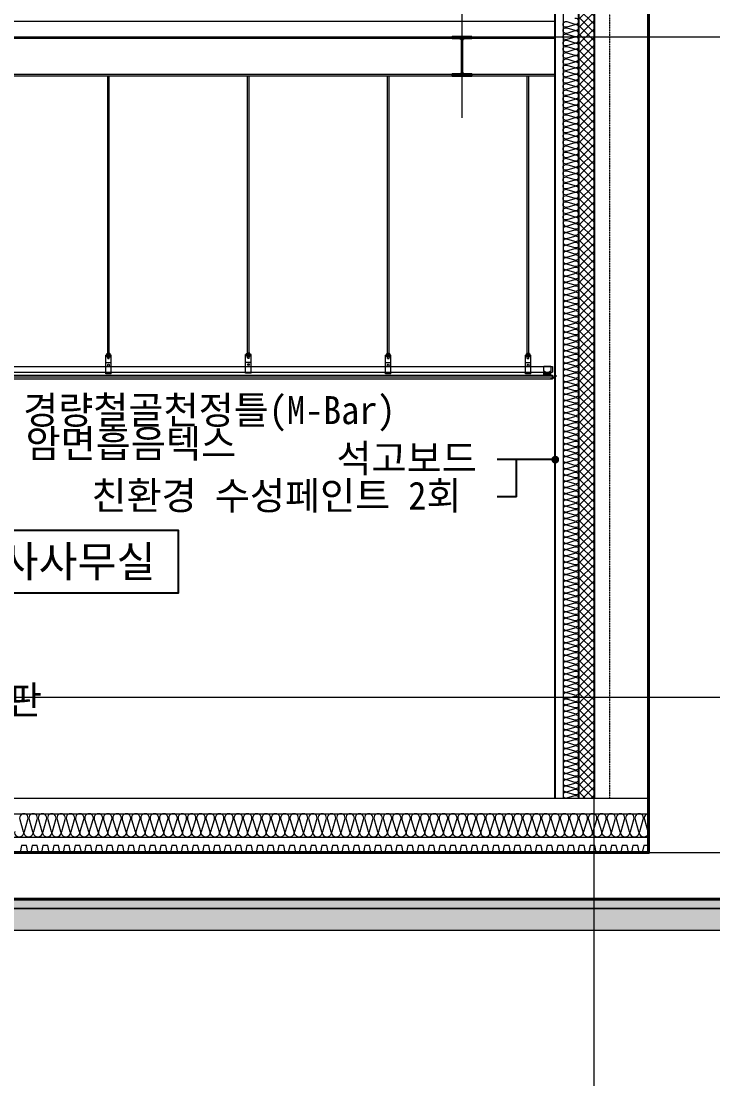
# Model space of a CAD drawing. Header units: inches. Extents: x 158004 to 351834, y 1422 to 34314.
# Drawn here: x 239019 to 243468, y 7158 to 14008 of the extents above; entities that cross this region are included whole.
import ezdxf
from ezdxf.enums import TextEntityAlignment as Align

# ---------------------------------------------------------------- set-up
doc = ezdxf.new("R2010")
doc.units = ezdxf.units.IN
doc.header["$LTSCALE"] = 2
doc.header["$MEASUREMENT"] = 0
doc.linetypes.add('CEN', pattern=[62, 60, -1, 0, -1])
doc.linetypes.add('HIDDEN', pattern=[0.375, 0.25, -0.125])
doc.layers.get('0').update_dxf_attribs({"linetype": 'CONTINUOUS'})
for name, color, linetype, lineweight in [('A-AXIS-LINE', 1, 'CEN', 15), ('A-CONC-LIN1', 2, 'CONTINUOUS', 40), ('A-ELEV-LIN3', 8, 'CONTINUOUS', 18), ('A-MKXS-LEAD', 7, 'CONTINUOUS', 25), ('A-SECT-LIN3', 255, 'CONTINUOUS', 18), ('A-WAXM-BLOC', 3, 'CONTINUOUS', 25), ('A-WAXM-DRYW', 4, 'CONTINUOUS', 25), ('A-WAXM-PANL', 6, 'CONTINUOUS', 20), ('A-XXXX-DRBD', 9, 'CONTINUOUS', 20), ('A-XXXX-FIN2', 6, 'CONTINUOUS', 20), ('A-XXXX-HATC', 8, 'CONTINUOUS', 18), ('A-XXXX-HID', 8, 'HIDDEN', 18), ('A-XXXX-INSL2', 8, 'CONTINUOUS', 18), ('A-XXXX-TXT2', 3, 'CONTINUOUS', 25)]:
    doc.layers.add(name, color=color, linetype=linetype, lineweight=lineweight)
doc.styles.add('돋움체', font='')
doc.styles.add('맑은고딕', font='malgun.ttf')
doc.styles.get('돋움체').set_extended_font_data('DotumChe')

# ---------------------------------------------------------------- blocks, each defined once
blk = doc.blocks.new('글_용역사사무실')
at = {"layer": 'A-XXXX-TXT2', "color": 0}
blk.add_lwpolyline([(-9000, -2000), (9000, -2000), (9000, 2000), (-9000, 2000)], close=True, dxfattribs=at)
at = {"layer": 'A-XXXX-TXT2', "style": '맑은고딕'}
blk.add_text('용역사사무실', height=2000, dxfattribs=at).set_placement((0, 0), align=Align.MIDDLE_CENTER)

msp = doc.modelspace()

# ---------------------------------------------------------------- hatches: boundary and pattern name
at = {"layer": 'A-XXXX-HATC'}
h = msp.add_hatch(dxfattribs=at)
h.set_pattern_fill('ANSI37', color=256, scale=300, style=0)
h.set_pattern_definition([(45, (-463.263, 0), (-26.5165043, 26.5165043), []), (135, (-463.263, 0), (-26.5165043, -26.5165043), [])])
h.paths.add_polyline_path([(242705.2, 9007.9), (242605.2, 9007.9), (242605.2, 14927.9), (242705.2, 14927.9)])
h = msp.add_hatch(dxfattribs=at)
h.set_pattern_fill('DOTS', color=256, scale=10)
h.set_pattern_definition([(0, (11742.727, -14592.091), (7.9375, 15.875), [0, -15.875])])
h.paths.add_polyline_path([(233705.2, 8357.9), (233705.2, 8297.9), (243755.2, 8297.9), (243755.2, 8357.9)])
h = msp.add_hatch(dxfattribs=at)
h.set_pattern_fill('돌01', color=256, scale=200)
h.set_pattern_definition([(0, (11782.73, -14592.1), (200, 200), [60, -140]), (0, (11902.73, -14572.1), (200, 200), [50, -150]), (0, (11892.73, -14562.1), (200, 200), [40, -160]), (0, (11832.73, -14512.1), (200, 200), [30, -30, 40, -100]), (0, (11832.73, -14502.1), (200, 200), [40, -10, 50, -100]), (0, (11742.73, -14462.1), (200, 200), [50, -150]), (0, (11932.73, -14452.1), (200, 200), [50, -150]), (90, (11742.73, -14552.1), (-200, 200), [30, -170]), (90, (11772.73, -14402.1), (-200, 200), [20, -180]), (90, (11782.73, -14592.1), (-200, 200), [30, -170]), (90, (11802.73, -14412.1), (-200, 200), [10, -190]), (90, (11812.73, -14492.1), (-200, 200), [30, -170]), (90, (11832.73, -14562.1), (-200, 200), [50, -150]), (90, (11852.73, -14422.1), (-200, 200), [30, -170]), (90, (11872.73, -14502.1), (-200, 200), [40, -160]), (90, (11882.73, -14502.1), (-200, 200), [40, -160]), (90, (11902.73, -14592.1), (-200, 200), [20, -180]), (90, (11932.73, -14562.1), (-200, 200), [50, -150]), (45, (11762.73, -14572.09), (0, 200), [84.8528, -197.98991]), (45, (11782.73, -14562.09), (0, 200), [42.4264, -240.41631]), (45, (11872.73, -14452.09), (0, 200), [56.56854, -226.27417]), (45, (11872.73, -14442.09), (0, 200), [42.4264, -240.41631]), (135, (11802.73, -14462.09), (-200, 2e-14), [14.1422, -268.70051]), (135, (11762.73, -14572.09), (-200, 2e-14), [28.2842, -254.55851]), (135, (11822.73, -14512.09), (-200, 2e-14), [28.2842, -254.55851]), (135, (11872.73, -14462.09), (-200, 2e-14), [28.2842, -254.55851]), (135, (11932.73, -14422.09), (-200, 2e-14), [42.4264, -240.41631]), (135, (11932.73, -14432.09), (-200, 2e-14), [28.2842, -254.55851]), (135, (11922.73, -14412.09), (-200, 2e-14), [28.2842, -254.55851]), (135, (11862.73, -14592.09), (-200, 2e-14), [42.4264, -240.41631]), (26.56505, (11922.73, -14472.09), (200, 8e-08), [22.36, -424.8536]), (26.56505, (11872.73, -14522.09), (200, 8e-08), [22.36, -424.8536]), (26.56505, (11802.73, -14462.09), (200, 8e-08), [44.72, -402.4936]), (26.56505, (11812.73, -14412.09), (200, 8e-08), [44.72, -402.4936]), (26.56505, (11812.73, -14462.09), (200, 8e-08), [44.72, -402.4936]), (26.56505, (11932.73, -14422.09), (200, 8e-08), [44.72, -402.4936]), (26.56505, (11742.73, -14522.09), (200, 8e-08), [67.082, -380.1316]), (26.56505, (11742.73, -14512.09), (200, 8e-08), [67.082, -380.1316]), (26.56505, (11742.73, -14432.09), (200, 8e-08), [67.082, -380.1316]), (63.43495, (11842.73, -14442.09), (1e-08, 200), [22.36, -424.8536]), (63.43495, (11932.73, -14452.09), (1e-08, 200), [22.36, -268.333595, 44.72, -111.8]), (63.43495, (11912.73, -14472.09), (1e-08, 200), [44.72, -402.4936]), (63.43495, (11792.73, -14452.09), (1e-08, 200), [44.72, -402.4936]), (63.43495, (11782.73, -14452.09), (1e-08, 200), [44.72, -402.4936]), (63.43495, (11852.73, -14432.09), (1e-08, 200), [67.082, -380.1316]), (116.56505, (11802.73, -14482.09), (-8e-08, 200), [22.36, -424.8536]), (116.56505, (11932.73, -14502.09), (-8e-08, 200), [22.36, -424.8536]), (116.56505, (11892.73, -14562.09), (-8e-08, 200), [44.72, -402.4936]), (116.56505, (11882.73, -14552.09), (-8e-08, 200), [44.72, -402.4936]), (116.56505, (11902.73, -14412.09), (-8e-08, 200), [44.72, -402.4936]), (116.56505, (11742.73, -14512.09), (-8e-08, 200), [44.72, -402.4936]), (116.56505, (11842.73, -14592.09), (-8e-08, 200), [67.082, -380.1316]), (153.43495, (11912.73, -14472.09), (-200, 1e-08), [44.72, -402.4936]), (153.43495, (11922.73, -14482.09), (-200, 1e-08), [44.72, -402.4936]), (153.43495, (11772.73, -14582.09), (-200, 1e-08), [22.36, -424.8536]), (153.43495, (11832.73, -14502.09), (-200, 1e-08), [22.36, -424.8536]), (153.43495, (11872.73, -14442.09), (-200, 1e-08), [22.36, -424.8536])])
h.paths.add_polyline_path([(233705.2, 8297.9), (233705.2, 8157.9), (243755.2, 8157.9), (243755.2, 8297.9)])

# ---------------------------------------------------------------- linework, layer by layer
at = {"layer": 'A-AXIS-LINE', "ltscale": 1000}
for p, q in [((241855.2, 13385.8), (241855.2, 15407.9)), ((242705.2, 7157.9), (242705.2, 15407.9)), ((232244.6, 13907.9), (244205.2, 13907.9)), ((232244.6, 9657.9), (244205.2, 9657.9)), ((232244.6, 8657.9), (244205.2, 8657.9))]:
    msp.add_line(p, q, dxfattribs=at)
at = {"layer": 'A-CONC-LIN1'}
msp.add_line((233705.2, 8357.9), (243755.2, 8357.9), dxfattribs=at)
msp.add_lwpolyline([(243055.2, 14927.9), (243055.2, 8657.9), (233705.2, 8657.9)], dxfattribs=at)
at = {"layer": 'A-ELEV-LIN3'}
for p, q in [((239575.2, 11838.2), (239575.2, 13654.7)), ((239585.2, 11838.2), (239585.2, 13654.7)), ((240475.2, 11841.4), (240475.2, 13657.9)), ((240485.2, 11841.4), (240485.2, 13657.9)), ((241375.2, 11838.2), (241375.2, 13654.7)), ((241385.2, 11838.2), (241385.2, 13654.7)), ((242275.2, 11838.2), (242275.2, 13654.7)), ((242285.2, 11838.2), (242285.2, 13654.7)), ((239597.7, 11859.7), (239562.7, 11859.7)), ((239562.7, 11739.7), (239562.7, 11859.7)), ((239597.7, 11857.7), (239562.7, 11857.7)), ((239568.2, 11855.7), (239568.2, 11861.7)), ((239592.2, 11861.7), (239568.2, 11861.7)), ((239592.2, 11855.7), (239568.2, 11855.7)), ((239592.2, 11855.7), (239568.2, 11855.7)), ((239570.2, 11868.7), (239571.2, 11869.7)), ((239570.2, 11861.7), (239570.2, 11868.7)), ((239570.2, 11861.7), (239570.2, 11868.7)), ((239570.2, 11848.7), (239570.2, 11855.7)), ((239589.2, 11869.7), (239571.2, 11869.7)), ((239573.5, 11869.7), (239575.2, 11868)), ((239573.5, 11861.7), (239575.2, 11863.4)), ((239573.5, 11855.7), (239575.2, 11854)), ((239576.9, 11869.7), (239575.2, 11868)), ((239576.9, 11861.7), (239575.2, 11863.4)), ((239576.9, 11855.7), (239575.2, 11854)), ((239575.2, 11838.2), (239575.2, 11855.7)), ((239580.2, 11847.7), (239580.2, 11855.7)), ((239580.2, 11847.7), (239580.2, 11855.7)), ((239583.5, 11869.7), (239585.2, 11868)), ((239583.5, 11861.7), (239585.2, 11863.4)), ((239583.5, 11855.7), (239585.2, 11854)), ((239583.5, 11855.7), (239585.2, 11854)), ((239586.9, 11869.7), (239585.2, 11868)), ((239586.9, 11861.7), (239585.2, 11863.4)), ((239586.9, 11855.7), (239585.2, 11854)), ((239585.2, 11838.2), (239585.2, 11855.7)), ((239586.9, 11855.7), (239585.2, 11854)), ((239589.2, 11869.7), (239590.2, 11868.7)), ((239590.2, 11861.7), (239590.2, 11868.7)), ((239590.2, 11861.7), (239590.2, 11868.7)), ((239590.2, 11848.7), (239590.2, 11855.7)), ((239592.2, 11855.7), (239592.2, 11861.7)), ((239597.7, 11739.7), (239597.7, 11859.7)), ((240497.7, 11862.9), (240462.7, 11862.9)), ((240462.7, 11742.9), (240462.7, 11862.9)), ((240497.7, 11860.9), (240462.7, 11860.9)), ((240468.2, 11858.9), (240468.2, 11864.9)), ((240492.2, 11864.9), (240468.2, 11864.9)), ((240492.2, 11858.9), (240468.2, 11858.9)), ((240492.2, 11858.9), (240468.2, 11858.9)), ((240470.2, 11871.9), (240471.2, 11872.9)), ((240470.2, 11864.9), (240470.2, 11871.9)), ((240470.2, 11864.9), (240470.2, 11871.9)), ((240470.2, 11851.9), (240470.2, 11858.9)), ((240470.2, 11851.9), (240471.2, 11850.9)), ((240489.2, 11872.9), (240471.2, 11872.9)), ((240489.2, 11850.9), (240471.2, 11850.9)), ((240473.5, 11872.9), (240475.2, 11871.2)), ((240473.5, 11864.9), (240475.2, 11866.6)), ((240473.5, 11858.9), (240475.2, 11857.2)), ((240473.5, 11850.9), (240475.2, 11852.6)), ((240476.9, 11872.9), (240475.2, 11871.2)), ((240476.9, 11864.9), (240475.2, 11866.6)), ((240476.9, 11858.9), (240475.2, 11857.2)), ((240475.2, 11841.4), (240475.2, 11858.9)), ((240476.9, 11850.9), (240475.2, 11852.6)), ((240480.2, 11850.9), (240480.2, 11858.9)), ((240480.2, 11850.9), (240480.2, 11858.9)), ((240483.5, 11872.9), (240485.2, 11871.2)), ((240483.5, 11864.9), (240485.2, 11866.6)), ((240483.5, 11858.9), (240485.2, 11857.2)), ((240483.5, 11858.9), (240485.2, 11857.2)), ((240483.5, 11850.9), (240485.2, 11852.6)), ((240486.9, 11872.9), (240485.2, 11871.2)), ((240486.9, 11864.9), (240485.2, 11866.6)), ((240486.9, 11858.9), (240485.2, 11857.2)), ((240485.2, 11841.4), (240485.2, 11858.9)), ((240486.9, 11858.9), (240485.2, 11857.2)), ((240486.9, 11850.9), (240485.2, 11852.6)), ((240489.2, 11872.9), (240490.2, 11871.9)), ((240489.2, 11850.9), (240490.2, 11851.9)), ((240489.2, 11850.9), (240490.2, 11851.9)), ((240490.2, 11864.9), (240490.2, 11871.9)), ((240490.2, 11864.9), (240490.2, 11871.9)), ((240490.2, 11851.9), (240490.2, 11858.9)), ((240492.2, 11858.9), (240492.2, 11864.9)), ((240497.7, 11742.9), (240497.7, 11862.9)), ((241397.7, 11859.7), (241362.7, 11859.7)), ((241362.7, 11739.7), (241362.7, 11859.7)), ((241397.7, 11857.7), (241362.7, 11857.7)), ((241368.2, 11855.7), (241368.2, 11861.7)), ((241392.2, 11861.7), (241368.2, 11861.7)), ((241392.2, 11855.7), (241368.2, 11855.7)), ((241392.2, 11855.7), (241368.2, 11855.7)), ((241370.2, 11868.7), (241371.2, 11869.7)), ((241370.2, 11861.7), (241370.2, 11868.7)), ((241370.2, 11861.7), (241370.2, 11868.7)), ((241370.2, 11848.7), (241370.2, 11855.7)), ((241389.2, 11869.7), (241371.2, 11869.7)), ((241373.5, 11869.7), (241375.2, 11868)), ((241373.5, 11861.7), (241375.2, 11863.4)), ((241373.5, 11855.7), (241375.2, 11854)), ((241376.9, 11869.7), (241375.2, 11868)), ((241376.9, 11861.7), (241375.2, 11863.4)), ((241376.9, 11855.7), (241375.2, 11854)), ((241375.2, 11838.2), (241375.2, 11855.7)), ((241380.2, 11847.7), (241380.2, 11855.7)), ((241380.2, 11847.7), (241380.2, 11855.7)), ((241383.5, 11869.7), (241385.2, 11868)), ((241383.5, 11861.7), (241385.2, 11863.4)), ((241383.5, 11855.7), (241385.2, 11854)), ((241383.5, 11855.7), (241385.2, 11854)), ((241386.9, 11869.7), (241385.2, 11868)), ((241386.9, 11861.7), (241385.2, 11863.4)), ((241386.9, 11855.7), (241385.2, 11854)), ((241385.2, 11838.2), (241385.2, 11855.7)), ((241386.9, 11855.7), (241385.2, 11854)), ((241389.2, 11869.7), (241390.2, 11868.7)), ((241390.2, 11861.7), (241390.2, 11868.7)), ((241390.2, 11861.7), (241390.2, 11868.7)), ((241390.2, 11848.7), (241390.2, 11855.7)), ((241392.2, 11855.7), (241392.2, 11861.7)), ((241397.7, 11739.7), (241397.7, 11859.7)), ((242297.7, 11859.7), (242262.7, 11859.7)), ((242262.7, 11739.7), (242262.7, 11859.7)), ((242297.7, 11857.7), (242262.7, 11857.7)), ((242268.2, 11855.7), (242268.2, 11861.7)), ((242292.2, 11861.7), (242268.2, 11861.7)), ((242292.2, 11855.7), (242268.2, 11855.7)), ((242292.2, 11855.7), (242268.2, 11855.7)), ((242270.2, 11868.7), (242271.2, 11869.7)), ((242270.2, 11861.7), (242270.2, 11868.7)), ((242270.2, 11861.7), (242270.2, 11868.7)), ((242270.2, 11848.7), (242270.2, 11855.7)), ((242289.2, 11869.7), (242271.2, 11869.7)), ((242273.5, 11869.7), (242275.2, 11868)), ((242273.5, 11861.7), (242275.2, 11863.4)), ((242273.5, 11855.7), (242275.2, 11854)), ((242276.9, 11869.7), (242275.2, 11868)), ((242276.9, 11861.7), (242275.2, 11863.4)), ((242276.9, 11855.7), (242275.2, 11854)), ((242275.2, 11838.2), (242275.2, 11855.7)), ((242280.2, 11847.7), (242280.2, 11855.7)), ((242280.2, 11847.7), (242280.2, 11855.7)), ((242283.5, 11869.7), (242285.2, 11868)), ((242283.5, 11861.7), (242285.2, 11863.4)), ((242283.5, 11855.7), (242285.2, 11854)), ((242283.5, 11855.7), (242285.2, 11854)), ((242286.9, 11869.7), (242285.2, 11868)), ((242286.9, 11861.7), (242285.2, 11863.4)), ((242286.9, 11855.7), (242285.2, 11854)), ((242285.2, 11838.2), (242285.2, 11855.7)), ((242286.9, 11855.7), (242285.2, 11854)), ((242289.2, 11869.7), (242290.2, 11868.7)), ((242290.2, 11861.7), (242290.2, 11868.7)), ((242290.2, 11861.7), (242290.2, 11868.7)), ((242290.2, 11848.7), (242290.2, 11855.7)), ((242292.2, 11855.7), (242292.2, 11861.7)), ((242297.7, 11739.7), (242297.7, 11859.7)), ((239597.7, 11809.7), (239562.7, 11809.7)), ((239570.2, 11848.7), (239571.2, 11847.7)), ((239589.2, 11847.7), (239571.2, 11847.7)), ((239573.5, 11847.7), (239575.2, 11849.4)), ((239576.9, 11847.7), (239575.2, 11849.4)), ((239575.2, 11838.2), (239585.2, 11838.2)), ((239575.2, 11838.2), (239576.2, 11837.2)), ((239576.2, 11837.2), (239584.2, 11837.2)), ((239583.5, 11847.7), (239585.2, 11849.4)), ((239585.2, 11838.2), (239584.2, 11837.2)), ((239586.9, 11847.7), (239585.2, 11849.4)), ((239589.2, 11847.7), (239590.2, 11848.7)), ((239589.2, 11847.7), (239590.2, 11848.7)), ((240497.7, 11812.9), (240462.7, 11812.9)), ((240475.2, 11841.4), (240485.2, 11841.4)), ((240475.2, 11841.4), (240476.2, 11840.4)), ((240476.2, 11840.4), (240484.2, 11840.4)), ((240485.2, 11841.4), (240484.2, 11840.4)), ((241397.7, 11809.7), (241362.7, 11809.7)), ((241370.2, 11848.7), (241371.2, 11847.7)), ((241389.2, 11847.7), (241371.2, 11847.7)), ((241373.5, 11847.7), (241375.2, 11849.4)), ((241376.9, 11847.7), (241375.2, 11849.4)), ((241375.2, 11838.2), (241385.2, 11838.2)), ((241375.2, 11838.2), (241376.2, 11837.2)), ((241376.2, 11837.2), (241384.2, 11837.2)), ((241383.5, 11847.7), (241385.2, 11849.4)), ((241385.2, 11838.2), (241384.2, 11837.2)), ((241386.9, 11847.7), (241385.2, 11849.4)), ((241389.2, 11847.7), (241390.2, 11848.7)), ((241389.2, 11847.7), (241390.2, 11848.7)), ((242297.7, 11809.7), (242262.7, 11809.7)), ((242270.2, 11848.7), (242271.2, 11847.7)), ((242289.2, 11847.7), (242271.2, 11847.7)), ((242273.5, 11847.7), (242275.2, 11849.4)), ((242276.9, 11847.7), (242275.2, 11849.4)), ((242275.2, 11838.2), (242285.2, 11838.2)), ((242275.2, 11838.2), (242276.2, 11837.2)), ((242276.2, 11837.2), (242284.2, 11837.2)), ((242283.5, 11847.7), (242285.2, 11849.4)), ((242285.2, 11838.2), (242284.2, 11837.2)), ((242286.9, 11847.7), (242285.2, 11849.4)), ((242289.2, 11847.7), (242290.2, 11848.7)), ((242289.2, 11847.7), (242290.2, 11848.7)), ((239597.7, 11739.7), (239562.7, 11739.7)), ((240497.7, 11742.9), (240462.7, 11742.9)), ((241397.7, 11739.7), (241362.7, 11739.7)), ((242297.7, 11739.7), (242262.7, 11739.7))]:
    msp.add_line(p, q, dxfattribs=at)
at = {"layer": 'A-ELEV-LIN3', "color": 8}
for p, q in [((235879, 11786.9), (242436.5, 11786.9)), ((235879, 11785.9), (242436.5, 11785.9)), ((242381.5, 11756.2), (242381.5, 11787.9)), ((242381.5, 11787.9), (242426.5, 11787.9)), ((242426.5, 11787.9), (242426.5, 11756.2)), ((242426.5, 11786.9), (242436.5, 11786.9)), ((242426.5, 11785.9), (242436.5, 11785.9)), ((242436.5, 11786.9), (242436.5, 11748.9)), ((242436.5, 11786.9), (242436.5, 11748.9)), ((235869, 11749.9), (242436.5, 11749.9)), ((235869, 11748.9), (242436.5, 11748.9)), ((242391.5, 11750.3), (242381.5, 11756.2)), ((242381.5, 11729.9), (242381.5, 11748.9)), ((242381.5, 11748.9), (242391.5, 11748.9)), ((242382.5, 11730.9), (242382.5, 11747.9)), ((242382.5, 11747.9), (242391.5, 11747.9)), ((242425.5, 11738.1), (242382.5, 11738.1)), ((242389.7, 11730.9), (242382.5, 11730.9)), ((242392.7, 11736.2), (242389.7, 11730.9)), ((242390.3, 11729.9), (242392.7, 11734.1)), ((242391.5, 11747.9), (242391.5, 11750.3)), ((242395.7, 11730.9), (242392.7, 11736.2)), ((242392.7, 11734.1), (242395.1, 11729.9)), ((242412.2, 11730.9), (242395.7, 11730.9)), ((242415.2, 11736.2), (242412.2, 11730.9)), ((242412.8, 11729.9), (242415.2, 11734.1)), ((242418.2, 11730.9), (242415.2, 11736.2)), ((242415.2, 11734.1), (242417.6, 11729.9)), ((242426.5, 11756.2), (242416.5, 11750.3)), ((242416.5, 11750.3), (242416.5, 11747.9)), ((242416.5, 11749.9), (242436.5, 11749.9)), ((242416.5, 11748.9), (242436.5, 11748.9)), ((242416.5, 11747.9), (242425.5, 11747.9)), ((242425.5, 11730.9), (242418.2, 11730.9)), ((242425.5, 11747.9), (242425.5, 11730.9)), ((242426.5, 11729.9), (242426.5, 11748.9))]:
    msp.add_line(p, q, dxfattribs=at)
at = {"layer": 'A-ELEV-LIN3'}
for points in [[(242455.2, 11737.9), (242453.2, 11737.9), (242453.2, 11714.9), (242437.6, 11714.9), (242453.2, 11714.9), (242453.2, 11737.9), (242455.2, 11737.9), (242455.2, 11712.9), (242439.6, 11712.9), (242439.6, 11705.9), (242424.6, 11705.9), (242424.6, 11707.9), (242437.6, 11707.9), (242437.6, 11714.9)], [(242443.6, 11726), (242465.4, 11726)]]:
    msp.add_lwpolyline(points, dxfattribs=at)
for centre in [(239580.2, 11795), (240480.2, 11798.2), (241380.2, 11795), (242280.2, 11795)]:
    msp.add_circle(centre, 6.1, dxfattribs=at)
at = {"layer": 'A-MKXS-LEAD'}
for p, q in [((242455.2, 11187), (242081.8, 11187)), ((242206.3, 10947), (242206.3, 11187)), ((242206.3, 10947), (242081.8, 10947))]:
    msp.add_line(p, q, dxfattribs=at)
at = {"layer": 'A-MKXS-LEAD', "const_width": 25}
msp.add_lwpolyline([(242467.7, 11187, -1), (242442.7, 11187, -1)], format="xyb", close=True, dxfattribs=at)
at = {"layer": 'A-SECT-LIN3'}
msp.add_lwpolyline([(233705.2, 8297.9), (243755.2, 8297.9), (243755.2, 8357.9), (233705.2, 8357.9)], dxfattribs=at)
at = {"layer": 'A-WAXM-BLOC'}
for points in [[(242605.2, 14927.9), (242605.2, 9007.9)], [(242705.2, 14927.9), (242705.2, 9007.9)]]:
    msp.add_lwpolyline(points, dxfattribs=at)
at = {"layer": 'A-WAXM-DRYW'}
msp.add_lwpolyline([(242455.2, 9007.9), (242455.2, 14927.9)], dxfattribs=at)
msp.add_lwpolyline([(241917.7, 13907.9), (241792.7, 13907.9), (241792.7, 13898.9), (241837.2, 13898.9, -0.414214), (241852.2, 13883.9), (241852.2, 13681.9, -0.414214), (241837.2, 13666.9), (241792.7, 13666.9), (241792.7, 13657.9), (241917.7, 13657.9), (241917.7, 13666.9), (241873.2, 13666.9, -0.414214), (241858.2, 13681.9), (241858.2, 13883.9, -0.414214), (241873.2, 13898.9), (241917.7, 13898.9)], format="xyb", close=True, dxfattribs=at)
at = {"layer": 'A-WAXM-PANL'}
msp.add_line((235605.2, 14007.9), (242455.2, 14007.9), dxfattribs=at)
at = {"layer": 'A-XXXX-DRBD'}
for points in [[(235705.2, 8907.9), (243055.2, 8907.9)], [(235705.2, 8757.9), (243055.2, 8757.9)], [(243055.2, 8702.9), (243024.2, 8702.9), (243015.4, 8657.9), (242994.9, 8657.9), (242986.2, 8702.9), (242955.1, 8702.9), (242946.4, 8657.9), (242925.9, 8657.9), (242917.2, 8702.9), (242886.1, 8702.9), (242877.4, 8657.9), (242856.9, 8657.9), (242848.1, 8702.9), (242817.1, 8702.9), (242808.3, 8657.9), (242787.8, 8657.9), (242779.1, 8702.9), (242748, 8702.9), (242739.3, 8657.9), (242718.8, 8657.9), (242710.1, 8702.9), (242679, 8702.9), (242670.3, 8657.9), (242649.8, 8657.9), (242641, 8702.9), (242610, 8702.9), (242601.2, 8657.9), (242580.7, 8657.9), (242572, 8702.9), (242540.9, 8702.9), (242532.2, 8657.9), (242511.7, 8657.9), (242503, 8702.9), (242471.9, 8702.9), (242463.2, 8657.9), (242442.7, 8657.9), (242433.9, 8702.9), (242402.9, 8702.9), (242394.1, 8657.9), (242373.6, 8657.9), (242364.9, 8702.9), (242333.8, 8702.9), (242325.1, 8657.9), (242304.6, 8657.9), (242295.9, 8702.9), (242264.8, 8702.9), (242256.1, 8657.9), (242235.6, 8657.9), (242226.8, 8702.9), (242195.8, 8702.9), (242187, 8657.9), (242166.5, 8657.9), (242157.8, 8702.9), (242126.7, 8702.9), (242118, 8657.9), (242097.5, 8657.9), (242088.8, 8702.9), (242057.7, 8702.9), (242049, 8657.9), (242028.5, 8657.9), (242019.7, 8702.9), (241988.7, 8702.9), (241979.9, 8657.9), (241959.4, 8657.9), (241950.7, 8702.9), (241919.6, 8702.9), (241910.9, 8657.9), (241890.4, 8657.9), (241881.7, 8702.9), (241850.6, 8702.9), (241841.9, 8657.9), (241821.4, 8657.9), (241812.6, 8702.9), (241781.6, 8702.9), (241772.8, 8657.9), (241752.3, 8657.9), (241743.6, 8702.9), (241712.5, 8702.9), (241703.8, 8657.9), (241683.3, 8657.9), (241674.6, 8702.9), (241643.5, 8702.9), (241634.8, 8657.9), (241614.3, 8657.9), (241605.5, 8702.9), (241574.5, 8702.9), (241565.7, 8657.9), (241545.2, 8657.9), (241536.5, 8702.9), (241505.4, 8702.9), (241496.7, 8657.9), (241476.2, 8657.9), (241467.5, 8702.9), (241436.4, 8702.9), (241427.7, 8657.9), (241407.2, 8657.9), (241398.4, 8702.9), (241367.4, 8702.9), (241358.6, 8657.9), (241338.1, 8657.9), (241329.4, 8702.9), (241298.3, 8702.9), (241289.6, 8657.9), (241269.1, 8657.9), (241260.4, 8702.9), (241229.3, 8702.9), (241220.6, 8657.9), (241200.1, 8657.9), (241191.3, 8702.9), (241160.3, 8702.9), (241151.5, 8657.9), (241131, 8657.9), (241122.3, 8702.9), (241091.2, 8702.9), (241082.5, 8657.9), (241062, 8657.9), (241053.3, 8702.9), (241022.2, 8702.9), (241013.5, 8657.9), (240993, 8657.9), (240984.2, 8702.9), (240953.2, 8702.9), (240944.4, 8657.9), (240923.9, 8657.9), (240915.2, 8702.9), (240884.1, 8702.9), (240875.4, 8657.9), (240854.9, 8657.9), (240846.2, 8702.9), (240815.1, 8702.9), (240806.4, 8657.9), (240785.9, 8657.9), (240777.1, 8702.9), (240746.1, 8702.9), (240737.3, 8657.9), (240716.8, 8657.9), (240708.1, 8702.9), (240677, 8702.9), (240668.3, 8657.9), (240647.8, 8657.9), (240639.1, 8702.9), (240608, 8702.9), (240599.3, 8657.9), (240578.8, 8657.9), (240570, 8702.9), (240539, 8702.9), (240530.2, 8657.9), (240509.7, 8657.9), (240501, 8702.9), (240469.9, 8702.9), (240461.2, 8657.9), (240440.7, 8657.9), (240432, 8702.9), (240400.9, 8702.9), (240392.2, 8657.9), (240371.7, 8657.9), (240362.9, 8702.9), (240331.9, 8702.9), (240323.1, 8657.9), (240302.6, 8657.9), (240293.9, 8702.9), (240262.8, 8702.9), (240254.1, 8657.9), (240233.6, 8657.9), (240224.9, 8702.9), (240193.8, 8702.9), (240185.1, 8657.9), (240164.6, 8657.9), (240155.8, 8702.9), (240124.8, 8702.9), (240116, 8657.9), (240095.5, 8657.9), (240086.8, 8702.9), (240055.7, 8702.9), (240047, 8657.9), (240026.5, 8657.9), (240017.8, 8702.9), (239986.7, 8702.9), (239978, 8657.9), (239957.5, 8657.9), (239948.7, 8702.9), (239917.7, 8702.9), (239908.9, 8657.9), (239888.4, 8657.9), (239879.7, 8702.9), (239848.6, 8702.9), (239839.9, 8657.9), (239819.4, 8657.9), (239810.7, 8702.9), (239779.6, 8702.9), (239770.9, 8657.9), (239750.4, 8657.9), (239741.6, 8702.9), (239710.6, 8702.9), (239701.8, 8657.9), (239681.3, 8657.9), (239672.6, 8702.9), (239641.5, 8702.9), (239632.8, 8657.9), (239612.3, 8657.9), (239603.6, 8702.9), (239572.5, 8702.9), (239563.8, 8657.9), (239543.3, 8657.9), (239534.5, 8702.9), (239503.5, 8702.9), (239494.7, 8657.9), (239474.2, 8657.9), (239465.5, 8702.9), (239434.4, 8702.9), (239425.7, 8657.9), (239405.2, 8657.9), (239396.5, 8702.9), (239365.4, 8702.9), (239356.7, 8657.9), (239336.2, 8657.9), (239327.4, 8702.9), (239296.4, 8702.9), (239287.6, 8657.9), (239267.1, 8657.9), (239258.4, 8702.9), (239227.3, 8702.9), (239218.6, 8657.9), (239198.1, 8657.9), (239189.4, 8702.9), (239158.3, 8702.9), (239149.6, 8657.9), (239129.1, 8657.9), (239120.3, 8702.9), (239089.3, 8702.9), (239080.5, 8657.9), (239060, 8657.9), (239051.3, 8702.9), (239020.2, 8702.9), (239011.5, 8657.9)]]:
    msp.add_lwpolyline(points, dxfattribs=at)
at = {"layer": 'A-XXXX-FIN2'}
for p, q in [((235824, 11729.9), (242436.5, 11729.9)), ((235824, 11720.4), (242436.5, 11720.4)), ((242436.5, 11707.9), (242436.5, 11729.9)), ((235824, 11707.9), (242436.5, 11707.9))]:
    msp.add_line(p, q, dxfattribs=at)
msp.add_lwpolyline([(233705.2, 8857.9), (235505.2, 8857.9), (235505.2, 8807.9), (235605.2, 8807.9), (235605.2, 9007.9), (243055.2, 9007.9)], dxfattribs=at)
at = {"layer": 'A-XXXX-HATC'}
msp.add_lwpolyline([(233705.2, 8157.9), (243755.2, 8157.9), (243755.2, 8297.9), (233705.2, 8297.9)], dxfattribs=at)
at = {"layer": 'A-XXXX-HID'}
msp.add_lwpolyline([(242805.2, 14927.9), (242805.2, 9007.9)], dxfattribs=at)
at = {"layer": 'A-XXXX-INSL2'}
for p, q in [((235967.7, 13907.9), (242455.2, 13907.9)), ((235967.7, 13898.9), (242455.2, 13898.9)), ((235967.7, 13666.9), (242455.2, 13666.9)), ((235967.7, 13657.9), (242455.2, 13657.9))]:
    msp.add_line(p, q, dxfattribs=at)
msp.add_lwpolyline([(242505.2, 14927.9), (242505.2, 9007.9)], dxfattribs=at)
for points in [[(242505.2, 12707.9, -0.508699), (242529.5, 12725.6), (242581, 12710.2, 1.37259), (242581, 12745.6), (242529.5, 12730.2, -1.37259), (242529.5, 12765.6), (242581, 12750.2, 1.37259), (242581, 12785.6), (242529.5, 12770.2, -1.37259), (242529.5, 12805.6), (242581, 12790.2, 1.37259), (242581, 12825.6), (242529.5, 12810.2, -1.37259), (242529.5, 12845.6), (242581, 12830.2, 1.37259), (242581, 12865.6), (242529.5, 12850.2, -1.37259), (242529.5, 12885.6), (242581, 12870.2, 1.37259), (242581, 12905.6), (242529.5, 12890.2, -1.37259), (242529.5, 12925.6), (242581, 12910.2, 1.37259), (242581, 12945.6), (242529.5, 12930.2, -1.37259), (242529.5, 12965.6), (242581, 12950.2, 1.37259), (242581, 12985.6), (242529.5, 12970.2, -1.37259), (242529.5, 13005.6), (242581, 12990.2, 1.37259), (242581, 13025.6), (242529.5, 13010.2, -1.37259), (242529.5, 13045.6), (242581, 13030.2, 1.37259), (242581, 13065.6), (242529.5, 13050.2, -1.37259), (242529.5, 13085.6), (242581, 13070.2, 1.37259), (242581, 13105.6), (242529.5, 13090.2, -1.37259), (242529.5, 13125.6), (242581, 13110.2, 1.37259), (242581, 13145.6), (242529.5, 13130.2, -1.37259), (242529.5, 13165.6), (242581, 13150.2, 1.37259), (242581, 13185.6), (242529.5, 13170.2, -1.37259), (242529.5, 13205.6), (242581, 13190.2, 1.37259), (242581, 13225.6), (242529.5, 13210.2, -1.37259), (242529.5, 13245.6), (242581, 13230.2, 1.37259), (242581, 13265.6), (242529.5, 13250.2, -1.37259), (242529.5, 13285.6), (242581, 13270.2, 1.37259), (242581, 13305.6), (242529.5, 13290.2, -1.37259), (242529.5, 13325.6), (242581, 13310.2, 1.37259), (242581, 13345.6), (242529.5, 13330.2, -1.37259), (242529.5, 13365.6), (242581, 13350.2, 1.37259), (242581, 13385.6), (242529.5, 13370.2, -1.37259), (242529.5, 13405.6), (242581, 13390.2, 1.37259), (242581, 13425.6), (242529.5, 13410.2, -1.37259), (242529.5, 13445.6), (242581, 13430.2, 0.508699), (242605.2, 13447.9, 0.508699), (242581, 13465.6), (242529.5, 13450.2, -1.37259), (242529.5, 13485.6), (242581, 13470.2, 1.37259), (242581, 13505.6), (242529.5, 13490.2, -1.37259), (242529.5, 13525.6), (242581, 13510.2, 1.37259), (242581, 13545.6), (242529.5, 13530.2, -1.37259), (242529.5, 13565.6), (242581, 13550.2, 1.37259), (242581, 13585.6), (242529.5, 13570.2, -1.37259), (242529.5, 13605.6), (242581, 13590.2, 1.37259), (242581, 13625.6), (242529.5, 13610.2, -1.37259), (242529.5, 13645.6), (242581, 13630.2, 1.37259), (242581, 13665.6), (242529.5, 13650.2, -1.37259), (242529.5, 13685.6), (242581, 13670.2, 1.37259), (242581, 13705.6), (242529.5, 13690.2, -1.37259), (242529.5, 13725.6), (242581, 13710.2, 1.37259), (242581, 13745.6), (242529.5, 13730.2, -1.37259), (242529.5, 13765.6), (242581, 13750.2, 1.37259), (242581, 13785.6), (242529.5, 13770.2, -1.37259), (242529.5, 13805.6), (242581, 13790.2, 1.37259), (242581, 13825.6), (242529.5, 13810.2, -1.37259), (242529.5, 13845.6), (242581, 13830.2, 1.37259), (242581, 13865.6), (242529.5, 13850.2, -1.37259), (242529.5, 13885.6), (242581, 13870.2, 1.37259), (242581, 13905.6), (242529.5, 13890.2, -1.37259), (242529.5, 13925.6), (242581, 13910.2, 1.37259), (242581, 13945.6), (242529.5, 13930.2, -1.37259), (242529.5, 13965.6), (242581, 13950.2, 1.37259), (242581, 13985.6), (242529.5, 13970.2, -1.37259), (242529.5, 14005.6), (242581, 13990.2, 1.37259), (242581, 14025.6)], [(242505.2, 12707.9, 0.508699), (242529.5, 12690.2), (242581, 12705.6, -1.37259), (242581, 12670.2), (242529.5, 12685.6, 1.37259), (242529.5, 12650.2), (242581, 12665.6, -1.37259), (242581, 12630.2), (242529.5, 12645.6, 1.37259), (242529.5, 12610.2), (242581, 12625.6, -1.37259), (242581, 12590.2), (242529.5, 12605.6, 1.37259), (242529.5, 12570.2), (242581, 12585.6, -1.37259), (242581, 12550.2), (242529.5, 12565.6, 1.37259), (242529.5, 12530.2), (242581, 12545.6, -1.37259), (242581, 12510.2), (242529.5, 12525.6, 1.37259), (242529.5, 12490.2), (242581, 12505.6, -1.37259), (242581, 12470.2), (242529.5, 12485.6, 1.37259), (242529.5, 12450.2), (242581, 12465.6, -1.37259), (242581, 12430.2), (242529.5, 12445.6, 1.37259), (242529.5, 12410.2), (242581, 12425.6, -1.37259), (242581, 12390.2), (242529.5, 12405.6, 1.37259), (242529.5, 12370.2), (242581, 12385.6, -1.37259), (242581, 12350.2), (242529.5, 12365.6, 1.37259), (242529.5, 12330.2), (242581, 12345.6, -1.37259), (242581, 12310.2), (242529.5, 12325.6, 1.37259), (242529.5, 12290.2), (242581, 12305.6, -1.37259), (242581, 12270.2), (242529.5, 12285.6, 1.37259), (242529.5, 12250.2), (242581, 12265.6, -1.37259), (242581, 12230.2), (242529.5, 12245.6, 1.37259), (242529.5, 12210.2), (242581, 12225.6, -1.37259), (242581, 12190.2), (242529.5, 12205.6, 1.37259), (242529.5, 12170.2), (242581, 12185.6, -1.37259), (242581, 12150.2), (242529.5, 12165.6, 1.37259), (242529.5, 12130.2), (242581, 12145.6, -1.37259), (242581, 12110.2), (242529.5, 12125.6, 1.37259), (242529.5, 12090.2), (242581, 12105.6, -1.37259), (242581, 12070.2), (242529.5, 12085.6, 1.37259), (242529.5, 12050.2), (242581, 12065.6, -1.37259), (242581, 12030.2), (242529.5, 12045.6, 1.37259), (242529.5, 12010.2), (242581, 12025.6, -1.37259), (242581, 11990.2), (242529.5, 12005.6, 1.37259), (242529.5, 11970.2), (242581, 11985.6, -0.508699), (242605.2, 11967.9, -0.508699), (242581, 11950.2), (242529.5, 11965.6, 1.37259), (242529.5, 11930.2), (242581, 11945.6, -1.37259), (242581, 11910.2), (242529.5, 11925.6, 1.37259), (242529.5, 11890.2), (242581, 11905.6, -1.37259), (242581, 11870.2), (242529.5, 11885.6, 1.37259), (242529.5, 11850.2), (242581, 11865.6, -1.37259), (242581, 11830.2), (242529.5, 11845.6, 1.37259), (242529.5, 11810.2), (242581, 11825.6, -1.37259), (242581, 11790.2), (242529.5, 11805.6, 1.37259), (242529.5, 11770.2), (242581, 11785.6, -1.37259), (242581, 11750.2), (242529.5, 11765.6, 1.37259), (242529.5, 11730.2), (242581, 11745.6, -1.37259), (242581, 11710.2), (242529.5, 11725.6, 1.37259), (242529.5, 11690.2), (242581, 11705.6, -1.37259), (242581, 11670.2), (242529.5, 11685.6, 1.37259), (242529.5, 11650.2), (242581, 11665.6, -1.37259), (242581, 11630.2), (242529.5, 11645.6, 1.37259), (242529.5, 11610.2), (242581, 11625.6, -1.37259), (242581, 11590.2), (242529.5, 11605.6, 1.37259), (242529.5, 11570.2), (242581, 11585.6, -1.37259), (242581, 11550.2), (242529.5, 11565.6, 1.37259), (242529.5, 11530.2), (242581, 11545.6, -1.37259), (242581, 11510.2), (242529.5, 11525.6, 1.37259), (242529.5, 11490.2), (242581, 11505.6, -1.37259), (242581, 11470.2), (242529.5, 11485.6, 1.37259), (242529.5, 11450.2), (242581, 11465.6, -1.37259), (242581, 11430.2), (242529.5, 11445.6, 1.37259), (242529.5, 11410.2), (242581, 11425.6, -1.37259), (242581, 11390.2), (242529.5, 11405.6, 1.37259), (242529.5, 11370.2), (242581, 11385.6, -1.37259), (242581, 11350.2), (242529.5, 11365.6, 1.37259), (242529.5, 11330.2), (242581, 11345.6, -1.37259), (242581, 11310.2), (242529.5, 11325.6, 1.37259), (242529.5, 11290.2), (242581, 11305.6, -1.37259), (242581, 11270.2), (242529.5, 11285.6, 1.37259), (242529.5, 11250.2), (242581, 11265.6, -1.37259), (242581, 11230.2), (242529.5, 11245.6, 1.37259), (242529.5, 11210.2), (242581, 11225.6, -1.37259), (242581, 11190.2), (242529.5, 11205.6, 1.37259), (242529.5, 11170.2), (242581, 11185.6, -1.37259), (242581, 11150.2), (242529.5, 11165.6, 1.37259), (242529.5, 11130.2), (242581, 11145.6, -1.37259), (242581, 11110.2), (242529.5, 11125.6, 1.37259), (242529.5, 11090.2), (242581, 11105.6, -1.37259), (242581, 11070.2), (242529.5, 11085.6, 1.37259), (242529.5, 11050.2), (242581, 11065.6, -1.37259), (242581, 11030.2), (242529.5, 11045.6, 1.37259), (242529.5, 11010.2), (242581, 11025.6, -1.37259), (242581, 10990.2), (242529.5, 11005.6, 1.37259), (242529.5, 10970.2), (242581, 10985.6, -1.37259), (242581, 10950.2), (242529.5, 10965.6, 1.37259), (242529.5, 10930.2), (242581, 10945.6, -1.37259), (242581, 10910.2), (242529.5, 10925.6, 1.37259), (242529.5, 10890.2), (242581, 10905.6, -1.37259), (242581, 10870.2), (242529.5, 10885.6, 1.37259), (242529.5, 10850.2), (242581, 10865.6, -1.37259), (242581, 10830.2), (242529.5, 10845.6, 1.37259), (242529.5, 10810.2), (242581, 10825.6, -1.37259), (242581, 10790.2), (242529.5, 10805.6, 1.37259), (242529.5, 10770.2), (242581, 10785.6, -1.37259), (242581, 10750.2), (242529.5, 10765.6, 1.37259), (242529.5, 10730.2), (242581, 10745.6, -1.37259), (242581, 10710.2), (242529.5, 10725.6, 1.37259), (242529.5, 10690.2), (242581, 10705.6, -1.37259), (242581, 10670.2), (242529.5, 10685.6, 1.37259), (242529.5, 10650.2), (242581, 10665.6, -1.37259), (242581, 10630.2), (242529.5, 10645.6, 1.37259), (242529.5, 10610.2), (242581, 10625.6, -1.37259), (242581, 10590.2), (242529.5, 10605.6, 1.37259), (242529.5, 10570.2), (242581, 10585.6, -1.37259), (242581, 10550.2), (242529.5, 10565.6, 1.37259), (242529.5, 10530.2), (242581, 10545.6, -1.37259), (242581, 10510.2), (242529.5, 10525.6, 1.37259), (242529.5, 10490.2), (242581, 10505.6, -1.37259), (242581, 10470.2), (242529.5, 10485.6, 1.37259), (242529.5, 10450.2), (242581, 10465.6, -1.37259), (242581, 10430.2), (242529.5, 10445.6, 1.37259), (242529.5, 10410.2), (242581, 10425.6, -1.37259), (242581, 10390.2), (242529.5, 10405.6, 1.37259), (242529.5, 10370.2), (242581, 10385.6, -1.37259), (242581, 10350.2), (242529.5, 10365.6, 1.37259), (242529.5, 10330.2), (242581, 10345.6, -1.37259), (242581, 10310.2), (242529.5, 10325.6, 1.37259), (242529.5, 10290.2), (242581, 10305.6, -1.37259), (242581, 10270.2), (242529.5, 10285.6, 1.37259), (242529.5, 10250.2), (242581, 10265.6, -1.37259), (242581, 10230.2), (242529.5, 10245.6, 1.37259), (242529.5, 10210.2), (242581, 10225.6, -1.37259), (242581, 10190.2), (242529.5, 10205.6, 1.37259), (242529.5, 10170.2), (242581, 10185.6, -1.37259), (242581, 10150.2), (242529.5, 10165.6, 1.37259), (242529.5, 10130.2), (242581, 10145.6, -1.37259), (242581, 10110.2), (242529.5, 10125.6, 1.37259), (242529.5, 10090.2), (242581, 10105.6, -1.37259), (242581, 10070.2), (242529.5, 10085.6, 1.37259), (242529.5, 10050.2), (242581, 10065.6, -1.37259), (242581, 10030.2), (242529.5, 10045.6, 1.37259), (242529.5, 10010.2), (242581, 10025.6, -1.37259), (242581, 9990.2), (242529.5, 10005.6, 1.37259), (242529.5, 9970.2), (242581, 9985.6, -1.37259), (242581, 9950.2), (242529.5, 9965.6, 1.37259), (242529.5, 9930.2), (242581, 9945.6, -1.37259), (242581, 9910.2), (242529.5, 9925.6, 1.37259), (242529.5, 9890.2), (242581, 9905.6, -1.37259), (242581, 9870.2), (242529.5, 9885.6, 1.37259), (242529.5, 9850.2), (242581, 9865.6, -1.37259), (242581, 9830.2), (242529.5, 9845.6, 1.37259), (242529.5, 9810.2), (242581, 9825.6, -1.37259), (242581, 9790.2), (242529.5, 9805.6, 1.37259), (242529.5, 9770.2), (242581, 9785.6, -1.37259), (242581, 9750.2), (242529.5, 9765.6, 1.37259), (242529.5, 9730.2), (242581, 9745.6, -1.37259), (242581, 9710.2), (242529.5, 9725.6, 1.37259), (242529.5, 9690.2), (242581, 9705.6, -1.37259), (242581, 9670.2), (242529.5, 9685.6, 1.37259), (242529.5, 9650.2), (242581, 9665.6, -1.37259), (242581, 9630.2), (242529.5, 9645.6, 1.37259), (242529.5, 9610.2), (242581, 9625.6, -1.37259), (242581, 9590.2), (242529.5, 9605.6, 1.37259), (242529.5, 9570.2), (242581, 9585.6, -1.37259), (242581, 9550.2), (242529.5, 9565.6, 1.37259), (242529.5, 9530.2), (242581, 9545.6, -1.37259), (242581, 9510.2), (242529.5, 9525.6, 1.37259), (242529.5, 9490.2), (242581, 9505.6, -1.37259), (242581, 9470.2), (242529.5, 9485.6, 1.37259), (242529.5, 9450.2), (242581, 9465.6, -1.37259), (242581, 9430.2), (242529.5, 9445.6, 1.37259), (242529.5, 9410.2), (242581, 9425.6, -1.37259), (242581, 9390.2), (242529.5, 9405.6, 1.37259), (242529.5, 9370.2), (242581, 9385.6, -1.37259), (242581, 9350.2), (242529.5, 9365.6, 1.37259), (242529.5, 9330.2), (242581, 9345.6, -1.37259), (242581, 9310.2), (242529.5, 9325.6, 1.37259), (242529.5, 9290.2), (242581, 9305.6, -1.37259), (242581, 9270.2), (242529.5, 9285.6, 1.37259), (242529.5, 9250.2), (242581, 9265.6, -1.37259), (242581, 9230.2), (242529.5, 9245.6, 1.37259), (242529.5, 9210.2), (242581, 9225.6, -1.37259), (242581, 9190.2), (242529.5, 9205.6, 1.37259), (242529.5, 9170.2), (242581, 9185.6, -1.37259), (242581, 9150.2), (242529.5, 9165.6, 1.37259), (242529.5, 9130.2), (242581, 9145.6, -1.37259), (242581, 9110.2), (242529.5, 9125.6, 1.37259), (242529.5, 9090.2), (242581, 9105.6, -1.37259), (242581, 9070.2), (242529.5, 9085.6, 1.37259), (242529.5, 9050.2), (242581, 9065.6, -1.37259), (242581, 9030.2), (242529.5, 9045.6, 1.37259), (242529.5, 9010.2), (242581, 9025.6, -0.508699), (242605.2, 9007.9)], [(243055.2, 8907.9, 0.508699), (243028.7, 8871.5), (243051.7, 8794.3, -1.37259), (242998.7, 8794.3), (243021.7, 8871.5, 1.37259), (242968.7, 8871.5), (242991.7, 8794.3, -1.37259), (242938.7, 8794.3), (242961.7, 8871.5, 1.37259), (242908.7, 8871.5), (242931.7, 8794.3, -1.37259), (242878.7, 8794.3), (242901.7, 8871.5, 1.37259), (242848.7, 8871.5), (242871.7, 8794.3, -1.37259), (242818.7, 8794.3), (242841.7, 8871.5, 1.37259), (242788.7, 8871.5), (242811.7, 8794.3, -1.37259), (242758.7, 8794.3), (242781.7, 8871.5, 1.37259), (242728.7, 8871.5), (242751.7, 8794.3, -1.37259), (242698.7, 8794.3), (242721.7, 8871.5, 1.37259), (242668.7, 8871.5), (242691.7, 8794.3, -1.37259), (242638.7, 8794.3), (242661.7, 8871.5, 1.37259), (242608.7, 8871.5), (242631.7, 8794.3, -1.37259), (242578.7, 8794.3), (242601.7, 8871.5, 1.37259), (242548.7, 8871.5), (242571.7, 8794.3, -1.37259), (242518.7, 8794.3), (242541.7, 8871.5, 1.37259), (242488.7, 8871.5), (242511.7, 8794.3, -1.37259), (242458.7, 8794.3), (242481.7, 8871.5, 1.37259), (242428.7, 8871.5), (242451.7, 8794.3, -1.37259), (242398.7, 8794.3), (242421.7, 8871.5, 1.37259), (242368.7, 8871.5), (242391.7, 8794.3, -1.37259), (242338.7, 8794.3), (242361.7, 8871.5, 1.37259), (242308.7, 8871.5), (242331.7, 8794.3, -1.37259), (242278.7, 8794.3), (242301.7, 8871.5, 1.37259), (242248.7, 8871.5), (242271.7, 8794.3, -1.37259), (242218.7, 8794.3), (242241.7, 8871.5, 1.37259), (242188.7, 8871.5), (242211.7, 8794.3, -1.37259), (242158.7, 8794.3), (242181.7, 8871.5, 1.37259), (242128.7, 8871.5), (242151.7, 8794.3, -1.37259), (242098.7, 8794.3), (242121.7, 8871.5, 1.37259), (242068.7, 8871.5), (242091.7, 8794.3, -1.37259), (242038.7, 8794.3), (242061.7, 8871.5, 1.37259), (242008.7, 8871.5), (242031.7, 8794.3, -0.508699), (242005.2, 8757.9, -0.508699), (241978.7, 8794.3), (242001.7, 8871.5, 1.37259), (241948.7, 8871.5), (241971.7, 8794.3, -1.37259), (241918.7, 8794.3), (241941.7, 8871.5, 1.37259), (241888.7, 8871.5), (241911.7, 8794.3, -1.37259), (241858.7, 8794.3), (241881.7, 8871.5, 1.37259), (241828.7, 8871.5), (241851.7, 8794.3, -1.37259), (241798.7, 8794.3), (241821.7, 8871.5, 1.37259), (241768.7, 8871.5), (241791.7, 8794.3, -1.37259), (241738.7, 8794.3), (241761.7, 8871.5, 1.37259), (241708.7, 8871.5), (241731.7, 8794.3, -1.37259), (241678.7, 8794.3), (241701.7, 8871.5, 1.37259), (241648.7, 8871.5), (241671.7, 8794.3, -1.37259), (241618.7, 8794.3), (241641.7, 8871.5, 1.37259), (241588.7, 8871.5), (241611.7, 8794.3, -1.37259), (241558.7, 8794.3), (241581.7, 8871.5, 1.37259), (241528.7, 8871.5), (241551.7, 8794.3, -1.37259), (241498.7, 8794.3), (241521.7, 8871.5, 1.37259), (241468.7, 8871.5), (241491.7, 8794.3, -1.37259), (241438.7, 8794.3), (241461.7, 8871.5, 1.37259), (241408.7, 8871.5), (241431.7, 8794.3, -1.37259), (241378.7, 8794.3), (241401.7, 8871.5, 1.37259), (241348.7, 8871.5), (241371.7, 8794.3, -1.37259), (241318.7, 8794.3), (241341.7, 8871.5, 1.37259), (241288.7, 8871.5), (241311.7, 8794.3, -1.37259), (241258.7, 8794.3), (241281.7, 8871.5, 1.37259), (241228.7, 8871.5), (241251.7, 8794.3, -1.37259), (241198.7, 8794.3), (241221.7, 8871.5, 1.37259), (241168.7, 8871.5), (241191.7, 8794.3, -1.37259), (241138.7, 8794.3), (241161.7, 8871.5, 1.37259), (241108.7, 8871.5), (241131.7, 8794.3, -1.37259), (241078.7, 8794.3), (241101.7, 8871.5, 1.37259), (241048.7, 8871.5), (241071.7, 8794.3, -1.37259), (241018.7, 8794.3), (241041.7, 8871.5, 1.37259), (240988.7, 8871.5), (241011.7, 8794.3, -1.37259), (240958.7, 8794.3), (240981.7, 8871.5, 1.37259), (240928.7, 8871.5), (240951.7, 8794.3, -1.37259), (240898.7, 8794.3), (240921.7, 8871.5, 1.37259), (240868.7, 8871.5), (240891.7, 8794.3, -1.37259), (240838.7, 8794.3), (240861.7, 8871.5, 1.37259), (240808.7, 8871.5), (240831.7, 8794.3, -1.37259), (240778.7, 8794.3), (240801.7, 8871.5, 1.37259), (240748.7, 8871.5), (240771.7, 8794.3, -1.37259), (240718.7, 8794.3), (240741.7, 8871.5, 1.37259), (240688.7, 8871.5), (240711.7, 8794.3, -1.37259), (240658.7, 8794.3), (240681.7, 8871.5, 1.37259), (240628.7, 8871.5), (240651.7, 8794.3, -1.37259), (240598.7, 8794.3), (240621.7, 8871.5, 1.37259), (240568.7, 8871.5), (240591.7, 8794.3, -1.37259), (240538.7, 8794.3), (240561.7, 8871.5, 1.37259), (240508.7, 8871.5), (240531.7, 8794.3, -1.37259), (240478.7, 8794.3), (240501.7, 8871.5, 1.37259), (240448.7, 8871.5), (240471.7, 8794.3, -1.37259), (240418.7, 8794.3), (240441.7, 8871.5, 1.37259), (240388.7, 8871.5), (240411.7, 8794.3, -1.37259), (240358.7, 8794.3), (240381.7, 8871.5, 1.37259), (240328.7, 8871.5), (240351.7, 8794.3, -1.37259), (240298.7, 8794.3), (240321.7, 8871.5, 1.37259), (240268.7, 8871.5), (240291.7, 8794.3, -1.37259), (240238.7, 8794.3), (240261.7, 8871.5, 1.37259), (240208.7, 8871.5), (240231.7, 8794.3, -1.37259), (240178.7, 8794.3), (240201.7, 8871.5, 1.37259), (240148.7, 8871.5), (240171.7, 8794.3, -1.37259), (240118.7, 8794.3), (240141.7, 8871.5, 1.37259), (240088.7, 8871.5), (240111.7, 8794.3, -1.37259), (240058.7, 8794.3), (240081.7, 8871.5, 1.37259), (240028.7, 8871.5), (240051.7, 8794.3, -1.37259), (239998.7, 8794.3), (240021.7, 8871.5, 1.37259), (239968.7, 8871.5), (239991.7, 8794.3, -1.37259), (239938.7, 8794.3), (239961.7, 8871.5, 1.37259), (239908.7, 8871.5), (239931.7, 8794.3, -1.37259), (239878.7, 8794.3), (239901.7, 8871.5, 1.37259), (239848.7, 8871.5), (239871.7, 8794.3, -1.37259), (239818.7, 8794.3), (239841.7, 8871.5, 1.37259), (239788.7, 8871.5), (239811.7, 8794.3, -1.37259), (239758.7, 8794.3), (239781.7, 8871.5, 1.37259), (239728.7, 8871.5), (239751.7, 8794.3, -1.37259), (239698.7, 8794.3), (239721.7, 8871.5, 1.37259), (239668.7, 8871.5), (239691.7, 8794.3, -1.37259), (239638.7, 8794.3), (239661.7, 8871.5, 1.37259), (239608.7, 8871.5), (239631.7, 8794.3, -1.37259), (239578.7, 8794.3), (239601.7, 8871.5, 1.37259), (239548.7, 8871.5), (239571.7, 8794.3, -1.37259), (239518.7, 8794.3), (239541.7, 8871.5, 1.37259), (239488.7, 8871.5), (239511.7, 8794.3, -1.37259), (239458.7, 8794.3), (239481.7, 8871.5, 1.37259), (239428.7, 8871.5), (239451.7, 8794.3, -1.37259), (239398.7, 8794.3), (239421.7, 8871.5, 1.37259), (239368.7, 8871.5), (239391.7, 8794.3, -1.37259), (239338.7, 8794.3), (239361.7, 8871.5, 1.37259), (239308.7, 8871.5), (239331.7, 8794.3, -1.37259), (239278.7, 8794.3), (239301.7, 8871.5, 1.37259), (239248.7, 8871.5), (239271.7, 8794.3, -1.37259), (239218.7, 8794.3), (239241.7, 8871.5, 1.37259), (239188.7, 8871.5), (239211.7, 8794.3, -1.37259), (239158.7, 8794.3), (239181.7, 8871.5, 1.37259), (239128.7, 8871.5), (239151.7, 8794.3, -1.37259), (239098.7, 8794.3), (239121.7, 8871.5, 1.37259), (239068.7, 8871.5), (239091.7, 8794.3, -1.37259), (239038.7, 8794.3), (239061.7, 8871.5, 1.37259), (239008.7, 8871.5), (239031.7, 8794.3, -1.37259), (238978.7, 8794.3)]]:
    msp.add_lwpolyline(points, format="xyb", dxfattribs=at)

# ---------------------------------------------------------------- block references
at = {"xscale": 0.1, "yscale": 0.1, "zscale": 0.1}
msp.add_blockref('글_용역사사무실', (239130.2, 10530.5), dxfattribs=at)

# ---------------------------------------------------------------- texts
at = {"layer": 'A-XXXX-TXT2', "style": '돋움체'}
for s, p in [('경량철골천정틀(M-Bar)', (239030.8, 11505.7)), ('암면흡음텍스', (239046.2, 11289.9)), ('석고보드', (241046.9, 11195.4)), ('친환경 수성페인트 2회', (239470, 10955.4))]:
    msp.add_text(s, height=180, dxfattribs=at).set_placement(p, align=Align.MIDDLE_LEFT)
msp.add_text('THK150 경질우레탄보온판', height=180, dxfattribs=at).set_placement((236530, 9550))

doc.saveas('drawing.dxf')
